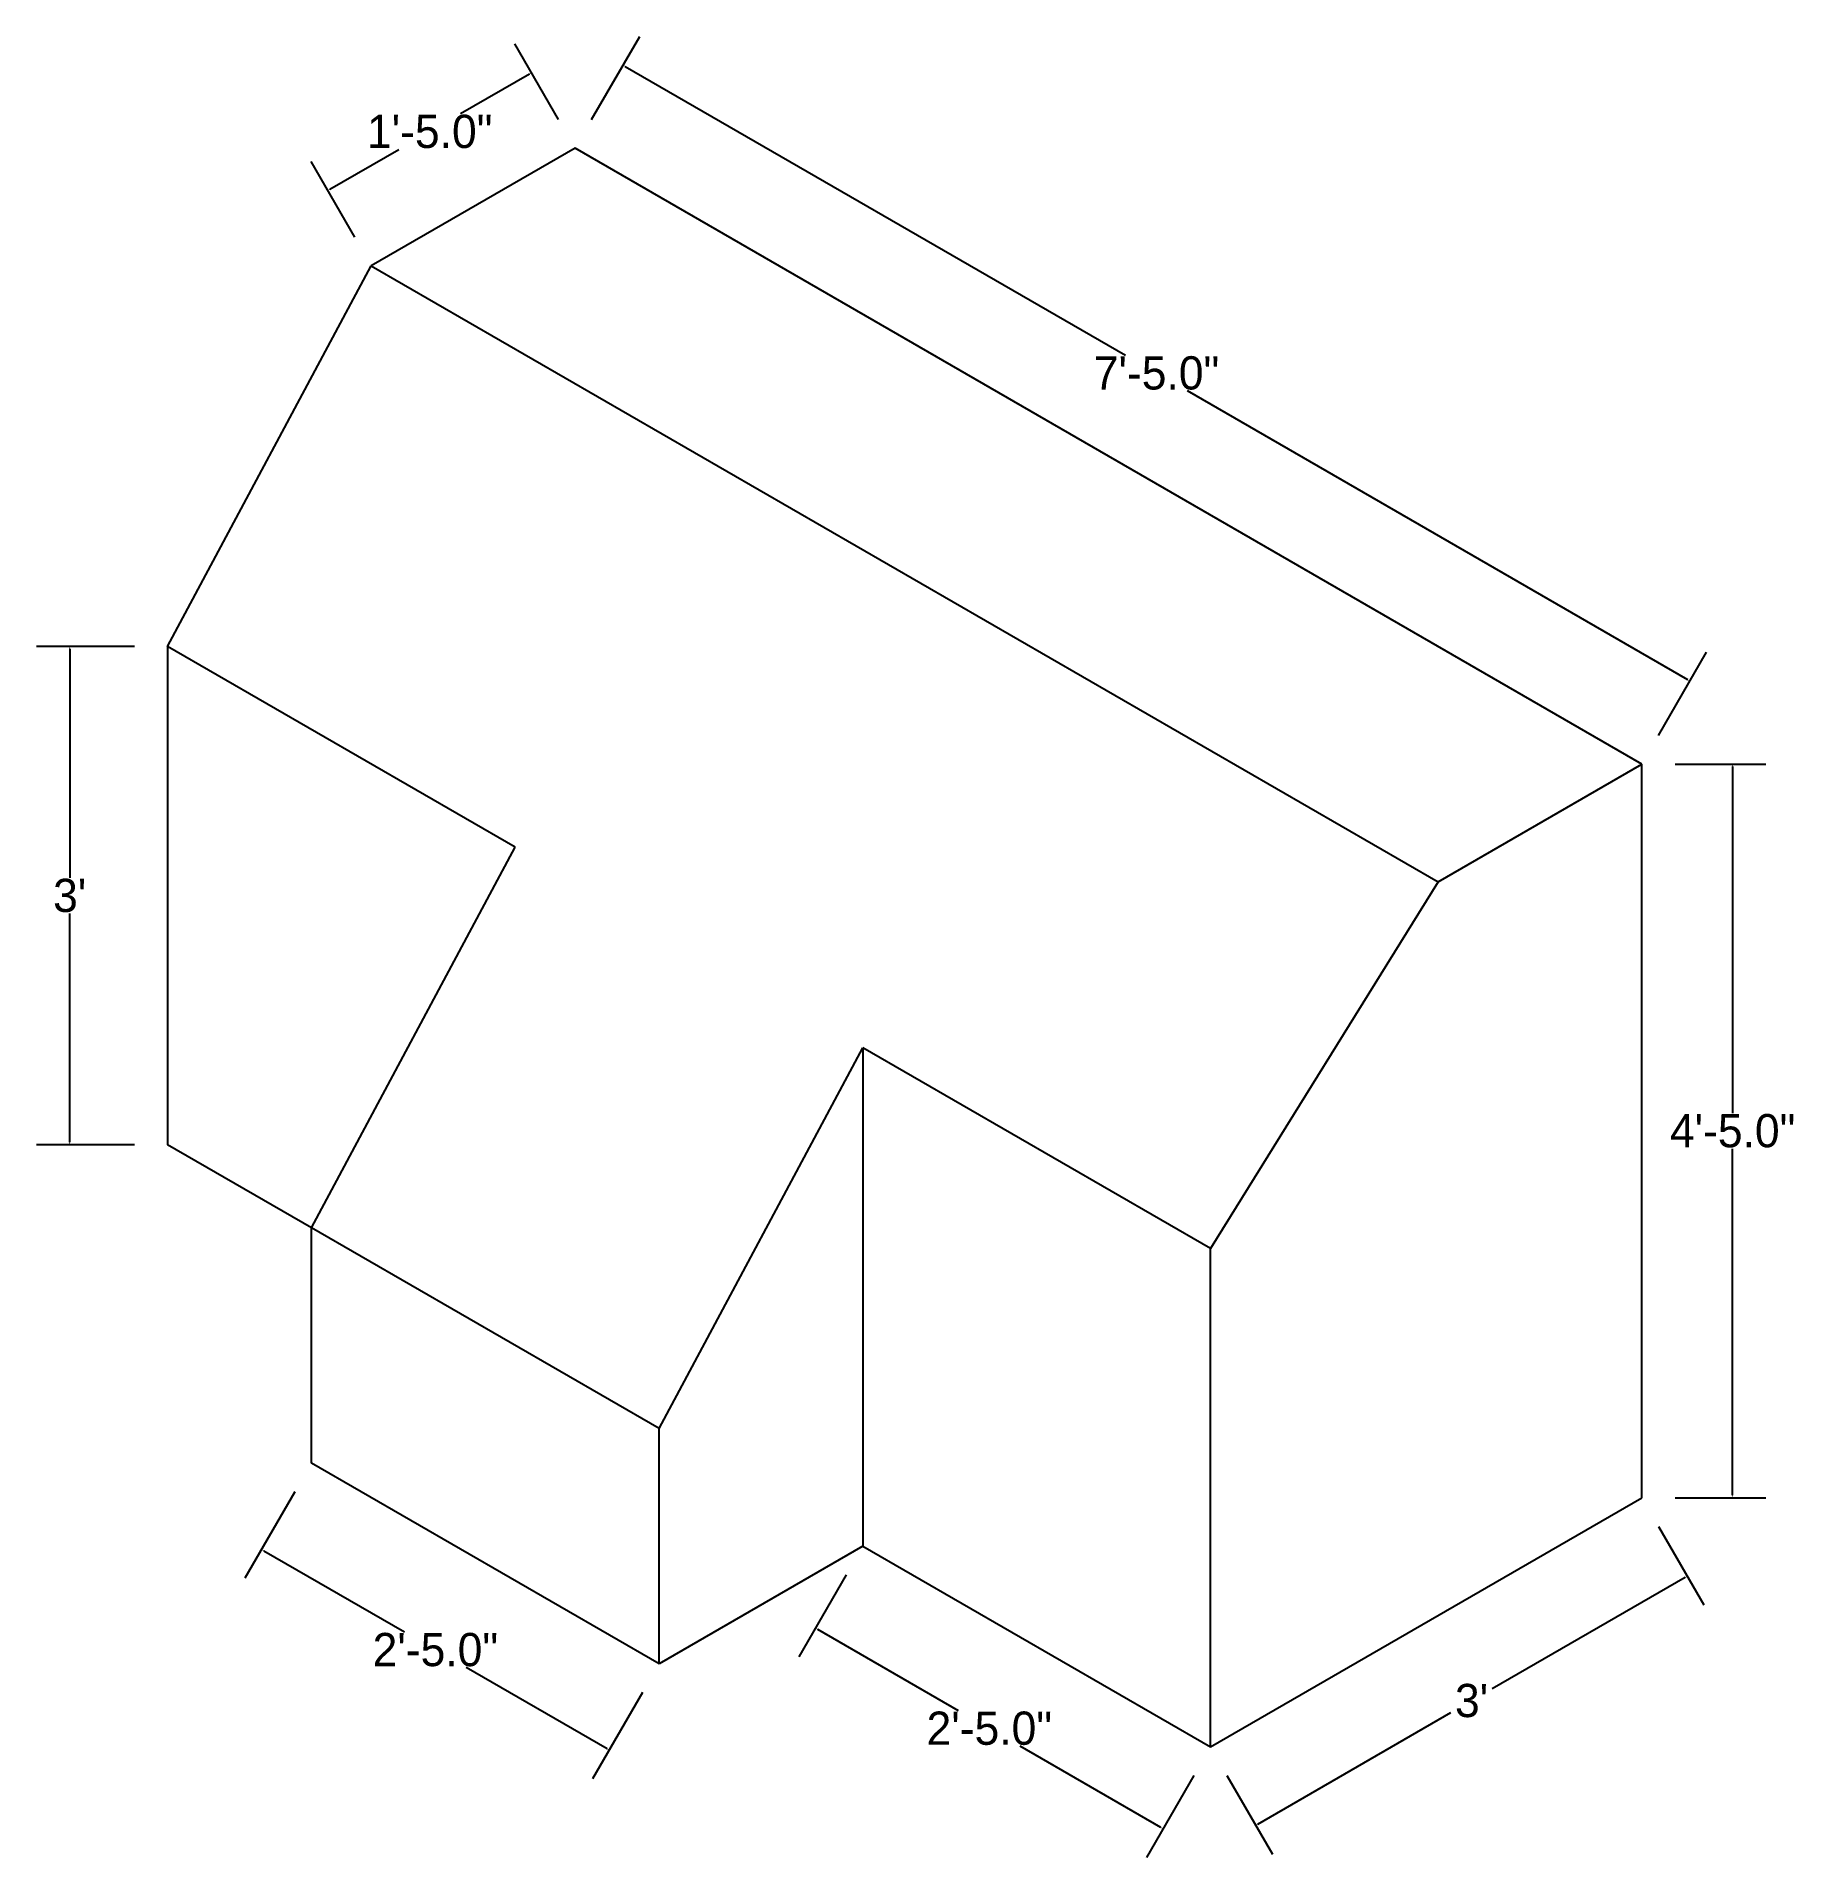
# Model space of a CAD drawing. Header units: feet. Extents: x -24 to 104, y 4 to 136.
import ezdxf

# ---------------------------------------------------------------- set-up
doc = ezdxf.new("R2010")
doc.units = ezdxf.units.FT
doc.header["$MEASUREMENT"] = 0
doc.dimstyles.get("Standard").update_dxf_attribs({"dimtxt": 0.18, "dimasz": 0.18, "dimexe": 0.18, "dimexo": 0.2, "dimgap": 0.09, "dimtad": 0, "dimtih": 1, "dimtoh": 1, "dimdec": 1, "dimzin": 0, "dimdsep": 46, "dimlunit": 3, "dimtxsty": 'Standard', "dimcen": 0.09, "dimclre": 1, "dimclrt": 2, "dimadec": 0, "dimazin": 0, "dimtfac": 1, "dimtdec": 1, "dimtofl": 0, "dimtmove": 0, "dimatfit": 3, "dimfxl": 1, "dimtolj": 1, "dimtzin": 0, "dimarcsym": 0})

# ---------------------------------------------------------------- blocks, each defined once
blk = doc.blocks.new('*D1')
at = {"color": 1, "lineweight": -2}
for p, q in [((94.38, 83.14), (100.93, 83.14)), ((94.38, 30.14), (100.93, 30.14))]:
    blk.add_line(p, q, dxfattribs=at)
at = {"color": 0, "lineweight": -2}
for p, q in [((98.53, 82.96), (98.53, 57.93)), ((98.53, 30.32), (98.53, 55.35))]:
    blk.add_line(p, q, dxfattribs=at)
at = {"color": 0}
for points in [[(98.5, 82.96), (98.56, 82.96), (98.53, 83.14)], [(98.5, 30.32), (98.56, 30.32), (98.53, 30.14)]]:
    blk.add_solid(points, dxfattribs=at)
at = {"layer": 'Defpoints', "color": 0}
for p in [(91.98, 83.14), (98.53, 83.14), (91.98, 30.14)]:
    blk.add_point(p, dxfattribs=at)
at = {"color": 2, "insert": (98.53, 56.64), "char_height": 2.4, "attachment_point": 5}
blk.add_mtext('\\A1;4\'-5.0"', dxfattribs=at)
blk = doc.blocks.new('*D2')
at = {"color": 1, "lineweight": -2}
for p, q in [((93.18, 28.06), (96.46, 22.39)), ((62, 10.06), (65.28, 4.39))]:
    blk.add_line(p, q, dxfattribs=at)
at = {"color": 0, "lineweight": -2}
for p, q in [((95.1, 24.38), (81.16, 16.33)), ((64.23, 6.56), (78.18, 14.61))]:
    blk.add_line(p, q, dxfattribs=at)
at = {"color": 0}
for points in [[(95.09, 24.4), (95.12, 24.35), (95.26, 24.47)], [(64.22, 6.58), (64.25, 6.53), (64.08, 6.47)]]:
    blk.add_solid(points, dxfattribs=at)
at = {"layer": 'Defpoints', "color": 0}
for p in [(91.98, 30.14), (60.8, 12.14), (64.08, 6.47)]:
    blk.add_point(p, dxfattribs=at)
at = {"color": 2, "insert": (79.67, 15.47), "char_height": 2.4, "attachment_point": 5}
blk.add_mtext("\\A1;3'", dxfattribs=at)
blk = doc.blocks.new('*D3')
at = {"color": 1, "lineweight": -2}
for p, q in [((16.1, 129.72), (19.57, 135.72)), ((93.18, 85.22), (96.64, 91.22))]:
    blk.add_line(p, q, dxfattribs=at)
at = {"color": 0, "lineweight": -2}
for p, q in [((18.52, 133.55), (54.67, 112.68)), ((95.29, 89.23), (59.14, 110.1))]:
    blk.add_line(p, q, dxfattribs=at)
at = {"color": 0}
for points in [[(18.54, 133.57), (18.51, 133.52), (18.37, 133.64)], [(95.3, 89.25), (95.27, 89.2), (95.44, 89.14)]]:
    blk.add_solid(points, dxfattribs=at)
at = {"layer": 'Defpoints', "color": 0}
for p in [(14.9, 127.64), (95.44, 89.14), (91.98, 83.14)]:
    blk.add_point(p, dxfattribs=at)
at = {"color": 2, "insert": (56.91, 111.39), "char_height": 2.4, "attachment_point": 5}
blk.add_mtext('\\A1;7\'-5.0"', dxfattribs=at)
blk = doc.blocks.new('*D4')
at = {"color": 1, "lineweight": -2}
for p, q in [((13.7, 129.72), (10.56, 135.17)), ((-1.02, 121.22), (-4.16, 126.67))]:
    blk.add_line(p, q, dxfattribs=at)
at = {"color": 0, "lineweight": -2}
for p, q in [((11.6, 133), (6.63, 130.13)), ((-2.81, 124.68), (2.16, 127.55))]:
    blk.add_line(p, q, dxfattribs=at)
at = {"color": 0}
for points in [[(11.59, 133.02), (11.62, 132.97), (11.76, 133.09)], [(-2.82, 124.7), (-2.79, 124.65), (-2.96, 124.59)]]:
    blk.add_solid(points, dxfattribs=at)
at = {"layer": 'Defpoints', "color": 0}
for p in [(11.76, 133.09), (14.9, 127.64), (0.18, 119.14)]:
    blk.add_point(p, dxfattribs=at)
at = {"color": 2, "insert": (4.4, 128.84), "char_height": 2.4, "attachment_point": 5}
blk.add_mtext('\\A1;1\'-5.0"', dxfattribs=at)
blk = doc.blocks.new('*D5')
at = {"color": 1, "lineweight": -2}
for p, q in [((-16.94, 91.64), (-24.01, 91.64)), ((-16.94, 55.64), (-24.01, 55.64))]:
    blk.add_line(p, q, dxfattribs=at)
at = {"color": 0, "lineweight": -2}
for p, q in [((-21.61, 91.46), (-21.61, 74.93)), ((-21.61, 55.82), (-21.61, 72.35))]:
    blk.add_line(p, q, dxfattribs=at)
at = {"color": 0}
for points in [[(-21.64, 91.46), (-21.58, 91.46), (-21.61, 91.64)], [(-21.64, 55.82), (-21.58, 55.82), (-21.61, 55.64)]]:
    blk.add_solid(points, dxfattribs=at)
at = {"layer": 'Defpoints', "color": 0}
for p in [(-21.61, 91.64), (-14.54, 91.64), (-14.54, 55.64)]:
    blk.add_point(p, dxfattribs=at)
at = {"color": 2, "insert": (-21.61, 73.64), "char_height": 2.4, "attachment_point": 5}
blk.add_mtext("\\A1;3'", dxfattribs=at)
blk = doc.blocks.new('*D6')
at = {"color": 1, "lineweight": -2}
for p, q in [((-5.35, 30.56), (-8.95, 24.33)), ((19.77, 16.06), (16.17, 9.83))]:
    blk.add_line(p, q, dxfattribs=at)
at = {"color": 0, "lineweight": -2}
for p, q in [((-7.59, 26.31), (2.57, 20.44)), ((17.21, 11.99), (7.04, 17.86))]:
    blk.add_line(p, q, dxfattribs=at)
at = {"color": 0}
for points in [[(-7.58, 26.34), (-7.61, 26.29), (-7.75, 26.4)], [(17.22, 12.02), (17.19, 11.97), (17.37, 11.9)]]:
    blk.add_solid(points, dxfattribs=at)
at = {"layer": 'Defpoints', "color": 0}
for p in [(-4.15, 32.64), (20.97, 18.14), (17.37, 11.9)]:
    blk.add_point(p, dxfattribs=at)
at = {"color": 2, "insert": (4.81, 19.15), "char_height": 2.4, "attachment_point": 5}
blk.add_mtext('\\A1;2\'-5.0"', dxfattribs=at)
blk = doc.blocks.new('*D7')
at = {"color": 1, "lineweight": -2}
for p, q in [((34.49, 24.56), (31.07, 18.64)), ((59.6, 10.06), (56.18, 4.14))]:
    blk.add_line(p, q, dxfattribs=at)
at = {"color": 0, "lineweight": -2}
for p, q in [((32.42, 20.63), (42.59, 14.76)), ((57.23, 6.31), (47.06, 12.18))]:
    blk.add_line(p, q, dxfattribs=at)
at = {"color": 0}
for points in [[(32.44, 20.65), (32.41, 20.6), (32.27, 20.72)], [(57.24, 6.33), (57.21, 6.28), (57.38, 6.22)]]:
    blk.add_solid(points, dxfattribs=at)
at = {"layer": 'Defpoints', "color": 0}
for p in [(35.69, 26.64), (60.8, 12.14), (57.38, 6.22)]:
    blk.add_point(p, dxfattribs=at)
at = {"color": 2, "insert": (44.83, 13.47), "char_height": 2.4, "attachment_point": 5}
blk.add_mtext('\\A1;2\'-5.0"', dxfattribs=at)

msp = doc.modelspace()

# ---------------------------------------------------------------- linework, layer by layer
for p, q in [((14.9, 127.64), (0.18, 119.14)), ((91.98, 83.14), (14.9, 127.64)), ((-14.54, 91.64), (0.18, 119.14)), ((0.18, 119.14), (77.26, 74.64)), ((10.57, 77.14), (-14.54, 91.64)), ((-14.54, 91.64), (-14.54, 55.64)), ((77.26, 74.64), (91.98, 83.14)), ((91.98, 30.14), (91.98, 83.14)), ((-4.15, 49.64), (10.57, 77.14)), ((77.26, 74.64), (60.8, 48.14)), ((20.97, 35.14), (35.69, 62.64)), ((60.8, 48.14), (35.69, 62.64)), ((35.69, 62.64), (35.69, 26.64)), ((-4.15, 49.64), (-14.54, 55.64)), ((-4.15, 32.64), (-4.15, 49.64)), ((20.97, 35.14), (-4.15, 49.64)), ((60.8, 12.14), (60.8, 48.14)), ((20.97, 18.14), (20.97, 35.14)), ((20.97, 18.14), (-4.15, 32.64)), ((60.8, 12.14), (91.98, 30.14)), ((35.69, 26.64), (20.97, 18.14)), ((35.69, 26.64), (60.8, 12.14))]:
    msp.add_line(p, q)

# ---------------------------------------------------------------- dimensions: what is measured, and where the dimension line sits
for p1, p2, distance, picture, middle in [((14.9, 127.64), (91.98, 83.14), 6.93, '*D3', (56.91, 111.39)), ((0.18, 119.14), (14.9, 127.64), 6.29, '*D4', (4.4, 128.84)), ((-14.54, 55.64), (-14.54, 91.64), 7.07, '*D5', (-21.61, 73.64)), ((-4.15, 32.64), (20.97, 18.14), -7.2, '*D6', (4.81, 19.15)), ((91.98, 30.14), (60.8, 12.14), 6.55, '*D2', (79.67, 15.47)), ((35.69, 26.64), (60.8, 12.14), -6.84, '*D7', (44.83, 13.47))]:
    dim = msp.add_aligned_dim(p1=p1, p2=p2, distance=distance, dimstyle='Standard', override={"dimtxt": 2.4, "dimexe": 2.4, "dimexo": 2.4})
    dim.commit()
    dim.dimension.update_dxf_attribs({"geometry": picture, "text_midpoint": middle})
dim = msp.add_linear_dim(base=(98.53, 83.14), p1=(91.98, 30.14), p2=(91.98, 83.14), angle=90, dimstyle='Standard', override={"dimtxt": 2.4, "dimexe": 2.4, "dimexo": 2.4})
dim.commit()
dim.dimension.update_dxf_attribs({"geometry": '*D1', "text_midpoint": (98.53, 56.64)})

doc.saveas('drawing.dxf')
